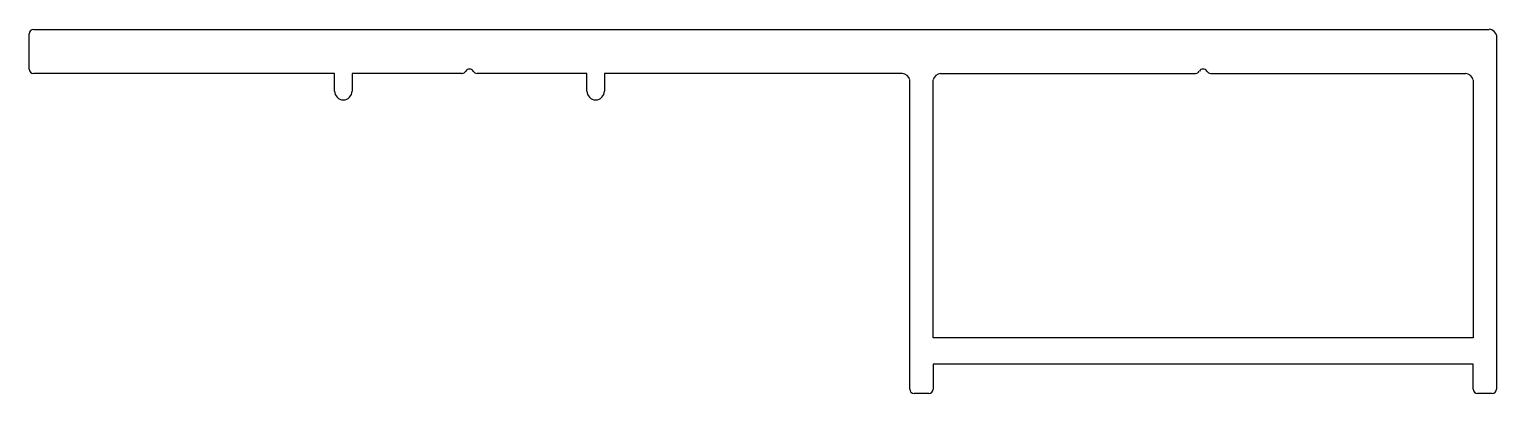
# Model space of a CAD drawing. Extents: x 571 to 671, y 826 to 850.
import ezdxf

# ---------------------------------------------------------------- set-up
doc = ezdxf.new("R2010")
doc.units = 0
doc.layers.get('0').update_dxf_attribs({"linetype": 'CONTINUOUS'})

msp = doc.modelspace()

# ---------------------------------------------------------------- linework, layer by layer
for p, q in [((570.6, 847.69), (570.6, 850.09)), ((570.9, 850.39), (670.09, 850.39)), ((670.6, 849.94), (670.6, 825.89)), ((591.4, 847.39), (570.9, 847.39)), ((591.4, 846.19), (591.4, 847.39)), ((592.6, 847.39), (592.6, 846.19)), ((600.08, 847.39), (592.6, 847.39)), ((608.6, 847.39), (601.12, 847.39)), ((608.6, 846.19), (608.6, 847.39)), ((609.8, 847.39), (609.8, 846.19)), ((630.09, 847.39), (609.8, 847.39)), ((632.71, 847.39), (650.08, 847.39)), ((651.12, 847.39), (668.49, 847.39)), ((630.6, 825.89), (630.6, 846.94)), ((632.2, 829.39), (632.2, 846.94)), ((669, 846.94), (669, 829.39)), ((669, 829.39), (632.2, 829.39)), ((669, 827.59), (632.2, 827.59)), ((632.2, 827.59), (632.2, 825.89)), ((669, 825.89), (669, 827.59)), ((631.9, 825.59), (630.9, 825.59)), ((670.3, 825.59), (669.3, 825.59))]:
    msp.add_line(p, q)
for centre, radius, start, end in [((570.9, 850.09), 0.3, 90, 180), ((670.05, 849.83), 0.566, 11.5838, 85.5284), ((570.9, 847.69), 0.3, 180, 270), ((600.08, 847.69), 0.3, 270, 330), ((600.6, 847.39), 0.3, 30, 150), ((601.12, 847.69), 0.3, 210, 270), ((630.05, 846.83), 0.566, 11.5838, 85.5284), ((632.76, 846.83), 0.566, 94.4716, 168.4162), ((650.08, 847.69), 0.3, 270, 330), ((650.6, 847.39), 0.3, 30, 150), ((651.12, 847.69), 0.3, 210, 270), ((668.45, 846.83), 0.566, 11.5838, 85.5284), ((592, 846.19), 0.6, 180, 0), ((609.2, 846.19), 0.6, 180, 0), ((630.9, 825.89), 0.3, 180, 270), ((631.9, 825.89), 0.3, 270, 0), ((669.3, 825.89), 0.3, 180, 270), ((670.3, 825.89), 0.3, 270, 0)]:
    msp.add_arc(centre, radius, start, end)

doc.saveas('drawing.dxf')
